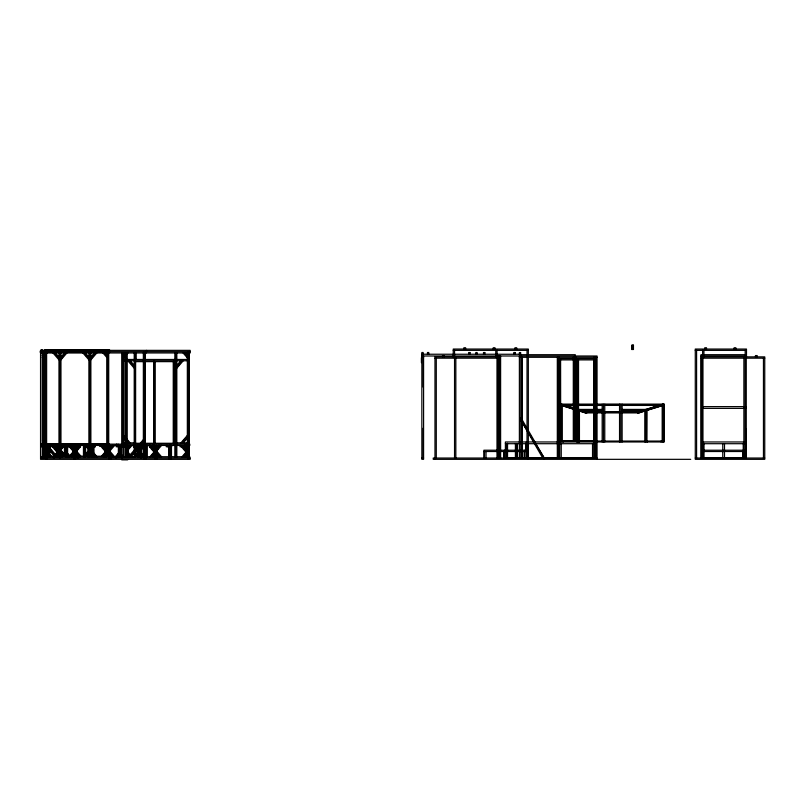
<?xml version="1.0" encoding="UTF-8"?>
<svg xmlns="http://www.w3.org/2000/svg" width="805" height="805" viewBox="0 0 805 805"><rect width="100%" height="100%" fill="white"/><g stroke="black" fill="none" stroke-linecap="round" stroke-linejoin="round"><path stroke-width="1.21" d="M423.148 354.23L423.148 352.499L421.85 352.499L421.85 459.333L423.581 459.333L423.581 356.001M520.674 356.021L520.674 352.54L519.376 352.54L519.376 354.27L520.674 354.27L421.85 354.23M662.716 441.06L662.726 405.539M544.2 459.333L544.2 458.035L521.117 417.986L521.107 420.592L542.731 458.035M560.028 441.965L560.179 404.16L664.125 404.16L664.397 405.036L638.908 412.915L585.396 412.915L559.908 405.026L560.179 404.15L585.668 412.039L638.707 412.029L638.908 412.915L638.637 412.039L664.125 404.16L664.336 405.046L663.622 405.066M580.918 411.124L586.704 412.915L586.905 412.029M561.155 405.418L561.417 404.553M568.209 407.189L562.433 405.398L562.725 404.553L602.17 404.553M576.893 410.278L577.155 409.403M578.131 441.965L578.463 409.413L602.17 409.413M584.148 412.522L584.42 411.657M586.704 412.915L586.966 412.039L561.477 404.16M42.242 355.508L44.909 352.439M44.376 354.894L42.242 357.35L43.118 357.35L44.537 355.709M45.955 354.079L47.364 352.439M60.103 358.004L64.913 352.439M60.969 358.004L62.569 356.142M66.513 352.439L60.103 359.845L60.969 359.845L67.379 352.439M90.009 358.004L94.829 352.439M90.874 358.004L93.289 355.216M96.419 352.439L90.009 359.845L90.874 359.845L97.284 352.439M122.843 356.031L125.5 352.962M127.099 352.962L122.843 357.873L123.708 357.873L127.965 352.962M46.368 447.741L48.36 445.437M46.569 448.516L49.236 445.437M47.827 447.902L49.96 445.437M46.569 450.357L50.826 445.437M57.688 449.814L60.918 446.222M58.564 449.814L60.556 447.51M53.019 457.21L56.561 452.883M53.885 457.21L56.722 453.94M63.806 446.554L60.969 449.834L60.103 449.834M53.905 458.035L56.561 454.966M61.995 457.21L65.537 453.124M63.565 456.395L65.698 453.94M64.209 456.495L65.537 454.966M76.807 445.437L74.151 448.516L75.016 448.516L77.683 445.437M68.767 456.727L73.587 451.293M75.388 449.814L78.045 446.745M69.643 456.727L73.889 451.816L73.024 451.816M79.272 445.437L75.016 450.357L74.151 450.357M71.625 454.573L73.748 452.118M71.424 456.395L72.842 454.755M71.232 456.727L73.889 453.658L73.024 453.658M80.51 445.437L80.51 446.745L76.254 451.655L75.388 451.655L79.645 446.745L79.645 445.437M90.009 447.993L91.337 446.453M83.267 456.586L88.077 451.031M85.743 454.734L87.343 452.883M92.132 447.379L90.009 449.834L90.874 449.834L92.293 448.194M84.867 456.586L88.077 452.873M85.733 456.586L88.148 453.809M88.409 457.21L91.951 453.124M89.275 457.21L92.112 453.94M90.623 456.495L91.951 454.966M175.953 366.335L180.773 360.771M177.623 365.41L180.038 362.632M182.373 360.771L175.953 368.177L176.828 368.177L183.238 360.771M101.118 456.586L105.133 451.957M102.788 455.66L105.193 452.883M110.205 447.741L112.197 445.437M102.718 456.586L105.123 453.809M113.062 445.437L110.406 448.516L109.54 448.516M103.583 456.586L105.193 454.734M104.157 456.727L108.413 451.816L109.279 451.816L105.022 456.727M114.662 445.437L110.406 450.357L109.54 450.357M106.622 456.727L109.279 453.658L108.413 453.658M114.823 457.21L118.365 453.124M115.689 457.21L118.526 453.94M115.709 458.035L118.365 454.966M127.532 447.741L129.525 445.437M127.733 448.516L130.39 445.437M127.572 449.532L130.41 446.262M127.733 450.357L131.99 445.437M128.186 457.109L143.35 439.611L143.35 441.452L129.786 457.109M130.652 457.109L143.421 442.378M141.519 446.745L138.852 449.814L139.728 449.814M134.183 457.21L137.725 453.124M143.109 446.745L138.852 451.655L139.728 451.655L143.974 446.745M135.049 457.21L137.886 453.94M136.397 456.495L137.725 454.966M139.798 457.21L143.35 453.124M140.674 457.21L143.511 453.94M140.694 458.035L143.35 454.966M159.098 445.437L156.442 448.516L157.307 448.516L159.974 445.437M149.931 456.727L154.188 451.816L155.053 451.816L150.797 456.727M158.575 447.902L156.442 450.357L157.307 450.357L161.564 445.437M156.361 450.84L158.484 448.385M152.397 456.727L155.053 453.658L154.188 453.658M180.924 442.841L187.334 435.435L188.199 435.435M182.584 441.915L185.794 438.212M182.514 442.841L187.334 437.276L188.199 437.276L183.379 442.841M181.719 457.109L186.529 451.555M182.584 457.109L184.989 454.332M183.319 457.109L186.529 453.396M184.184 457.109L186.589 454.322M662.827 404.16L637.339 412.039L637.61 412.915L643.386 411.124M663.481 404.16L638.053 412.029L638.254 412.915L644.04 411.124M648.005 409.695L661.871 405.398L661.579 404.553L622.134 404.553M646.345 410.409L662.525 405.398M41.115 349.833L42.856 349.833L42.856 351.131M109.601 349.833L44.637 349.833L44.637 351.131M453.245 350.356L528.322 350.356M746.487 350.356L695.248 350.356L695.248 349.048L746.487 349.048L746.487 356.867M42.363 351.131L45.261 351.131M40.552 351.654L190.191 351.654M42.242 352.439L109.601 352.439M40.552 352.962L190.191 352.962L190.191 350.356L44.074 350.356L44.074 351.654M121.716 353.486L123.457 353.486L123.457 445.437M422.575 354.693L421.709 354.693L421.709 356.001L597.058 356.001L597.058 459.333M520.614 354.693L575.283 354.693L575.283 356.001M700.984 356.001L746.265 356.001L746.265 458.035M107.598 357.35L106.733 357.35L102.477 352.439M421.85 357.299L423.581 357.299M519.376 357.299L597.058 357.299M434.972 358.175L498.396 358.175M701.336 358.175L764.75 358.175M559.032 358.607L595.338 358.607L595.338 441.965M122.843 359.473L188.199 359.473M559.032 359.905L595.338 359.905M122.843 360.771L188.199 360.771M134.878 361.646L143.431 361.646M145.876 361.646L174.655 361.646M604.776 404.502L619.538 404.502M559.968 405.046L560.683 405.066M604.776 405.378L619.538 405.378M562.454 405.418L602.17 405.418M622.134 405.418L661.851 405.418M702.654 406.626L744.605 406.626M702.654 408.366L744.605 408.366M622.134 409.413L645.841 409.413L646.173 441.965M579.701 409.805L602.17 409.805M622.134 409.805L644.604 409.805M582.991 410.288L602.17 410.288M622.134 410.288L641.323 410.288M578.131 410.661L578.785 410.661L578.785 441.965M580.636 410.671L602.17 410.671M622.134 410.671L643.678 410.671M646.173 410.661L645.519 410.661L645.519 441.965M585.728 411.657L602.17 411.657M604.776 411.627L619.538 411.627M622.134 411.657L638.576 411.657M559.032 440.667L577.406 440.667M578.604 440.667L595.338 440.667M560.028 441.06L664.276 441.06M702.725 441.965L744.534 441.965M122.843 442.841L135.089 442.841M175.953 442.841L188.199 442.841M134.878 443.273L143.431 443.273M145.876 443.273L174.655 443.273M42.242 443.615L43.118 443.615L43.118 352.439M505.389 443.706L520.141 443.706M522.505 443.706L594.694 443.706M702.725 443.706L744.534 443.706M40.552 444.139L189.779 444.139L189.779 445.437L40.552 445.437M50.574 444.924L53.14 444.924M61.824 444.924L64.32 444.924M79.645 444.924L90.874 444.924M94.225 444.924L105.435 444.924M121.716 445.96L128.096 445.96L128.096 447.268L121.716 447.268M105.354 446.222L99.468 446.222L99.468 444.924M40.552 446.745L51.117 446.745L51.117 445.437M52.315 445.437L52.315 446.745L62.81 446.745L62.81 445.437M70.81 446.745L80.51 446.745M95.302 446.745L89.768 446.745L89.768 445.437M106.2 446.745L110.828 446.745L110.828 445.437M121.676 446.745L116.182 446.745L116.182 445.437M129.233 446.745L128.367 446.745L128.367 445.437M133.469 445.437L133.469 446.745L144.477 446.745M149.398 445.437L149.398 446.745L158.344 446.745L158.344 445.437M188.461 446.745L180.068 446.745L180.068 445.437M73.024 448.516L73.889 448.516L71.232 445.437M108.413 448.516L109.279 448.516L106.622 445.437M154.188 448.516L155.053 448.516L152.397 445.437M73.024 450.357L73.889 450.357L69.643 445.437M526.289 450.216L483.855 450.216L483.855 458.035M702.725 450.216L743.971 450.216L743.971 458.035M58.262 451.132L59.127 451.132M73.929 451.132L73.054 451.132L68.807 446.222M483.855 451.514L526.289 451.514M702.725 451.514L743.971 451.514M154.52 451.655L153.654 451.655L149.398 446.745M74.151 451.816L75.016 451.816L79.272 456.727M109.54 451.816L110.406 451.816L114.662 456.727M156.442 451.816L157.307 451.816L161.564 456.727M109.54 453.658L110.406 453.658L113.062 456.727M120.358 454.966L119.492 454.966L122.149 458.035M139.728 454.966L138.852 454.966L140.181 456.495M46.006 456.214L54.72 456.214M60.576 456.214L63.635 456.214M78.025 456.214L89.617 456.214M95.845 456.214L109.178 456.214M40.552 456.727L189.779 456.727L189.779 458.035M506.033 457.602L519.517 457.602M521.871 457.602L524.417 457.602M527.144 457.602L593.184 457.602M704.023 457.602L743.226 457.602M40.552 458.035L190.191 458.035L190.191 459.333L40.552 459.333L40.552 350.356L42.293 350.356L42.293 445.437M421.85 458.035L423.581 458.035M597.058 458.035L433.241 458.035L433.241 459.333L690.71 459.333M695.279 458.035L764.75 458.035M121.716 459.856L127.663 459.856M560.833 404.16L586.251 412.029L586.05 412.915L580.274 411.124M570.524 407.904L576.3 409.695M561.779 405.398L577.96 410.409M185.542 352.962L188.199 356.031L187.334 356.031L184.667 352.962M186.78 356.233L188.199 357.873L187.334 357.873L183.077 352.962M130.269 360.771L135.089 366.335L134.214 366.335L129.404 360.771M128.679 360.771L131.879 364.474M133.479 366.325L135.089 368.177L134.214 368.177L127.804 360.771M104.942 352.439L107.598 355.508L106.733 355.508L104.076 352.439M183.802 446.745L186.458 449.814L185.593 449.814L182.936 446.745M184.335 449.2L186.458 451.655L185.593 451.655L181.336 446.745M84.938 352.439L88.942 357.078M84.062 352.439L88.882 358.004M84.143 353.365L86.548 356.142M82.472 352.439L88.882 359.845M150.797 445.437L155.053 450.357L154.188 450.357L149.931 445.437M157.156 452.631L158.575 454.272M159.974 456.727L157.307 453.658L156.442 453.658L159.098 456.727M151.692 448.385L153.101 450.015M55.022 352.439L59.037 357.078M135.934 446.745L137.263 448.274M54.156 352.439L58.966 358.004M135.069 446.745L137.725 449.814M52.556 352.439L58.966 359.845M141.851 455.58L139.728 453.124L138.852 453.124L141.69 456.395M130.128 442.841L123.708 435.435L122.843 435.435L129.253 442.841M133.469 446.745L137.725 451.655M123.708 437.276L125.318 439.127M122.843 437.276L127.663 442.841M127.733 451.816L131.99 456.727M127.733 453.658L129.726 455.962M127.532 454.423L129.525 456.727M127.723 455.258L129.323 457.109M123.91 457.21L120.358 453.124L119.492 453.124L123.034 457.21M105.022 445.437L109.279 450.357L108.413 450.357L104.157 445.437M103.201 446.222L105.203 448.526M110.205 454.423L112.197 456.727M102.336 446.222L104.992 449.291M103.03 447.862L105.153 450.317M100.746 446.222L104.992 451.132M93.944 453.124L97.496 457.21M86.89 445.688L88.218 447.218M92.484 451.957L90.874 450.106L90.009 450.106L92.414 452.883M94.084 453.809L95.684 455.66M93.793 453.94L96.62 457.21M90.874 451.947L92.484 453.809M85.34 445.739L88.168 449.009M90.009 451.947L92.414 454.734M80.973 456.214L76.716 451.293L75.841 451.293L77.26 452.933M72.47 446.745L73.798 448.274M79.373 456.214L76.716 453.135L75.388 453.124L78.93 457.21M76.254 453.124L79.796 457.21M75.841 453.135L78.508 456.214M73.547 450.84L68.767 445.437L68.858 446.745L63.354 446.745L63.384 444.924M77.683 456.727L75.016 453.658L74.151 453.658L76.807 456.727M75.388 454.966L78.045 458.035M67.529 453.124L70.367 456.395M67.368 453.94L69.502 456.395M64.974 454.734L60.969 450.106L60.103 450.106L64.903 455.66M55.344 446.222L56.672 447.761M60.103 451.947L63.313 455.66M54.77 446.745L56.773 449.049M62.669 456.697L59.127 452.601L58.262 452.601L61.804 456.697M53.905 446.745L56.561 449.814M54.599 448.385L56.722 450.84M62.106 457.21L58.564 453.124L57.688 453.124L61.24 457.21M52.315 446.745L56.561 451.655M57.688 454.966L60.355 458.035M42.554 439.611L47.334 445.135M49.729 447.902L56.109 455.268M42.474 440.536L46.469 445.135M49.658 448.828L55.243 455.268M51.329 451.585L54.519 455.268M42.484 442.378L44.869 445.135M49.658 450.669L54.448 456.194M49.266 453.748L51.389 456.214M46.569 451.816L50.826 456.727M46.569 453.658L49.236 456.727M46.368 454.423L48.36 456.727M544.24 458.035L521.117 420.592L521.117 417.986M662.887 404.553L663.149 405.418M647.15 409.403L647.421 410.278M639.884 411.657L640.156 412.522M637.399 412.029L637.61 412.915M561.578 405.539L561.588 441.06M763.452 358.175L763.452 458.035M757.193 356.867L757.193 355.569L755.462 355.569L755.462 356.867M745.833 356.001L745.833 354.693L700.984 354.693L700.984 458.035M745.833 406.626L745.833 408.366M745.833 428.592L745.833 458.035M745.178 350.356L745.178 356.867M745.188 358.175L745.188 458.035M744.534 356.001L744.534 357.299M743.88 358.175L743.88 458.035M743.226 443.213L743.226 458.136M742.663 451.514L742.663 458.035M735.851 349.048L735.851 347.75L734.11 347.75L734.11 349.048M724.5 443.706L724.5 457.602M722.759 443.706L722.759 457.602M706.498 349.048L706.498 347.75L704.757 347.75L704.757 349.048M704.023 443.213L704.023 458.136M703.932 350.356L703.932 356.867M702.725 356.001L702.725 458.035M702.634 350.356L702.634 356.867M702.634 358.175L702.634 458.035M701.417 458.035L701.336 356.867L764.75 356.867L764.75 459.333L695.279 459.333L695.279 350.356M696.587 350.356L696.587 458.035M664.276 405.066L664.276 441.965L505.389 441.965L505.389 450.921M663.622 405.267L663.622 441.965M663.481 405.307L663.481 441.06M662.837 405.307L662.837 441.06M662.324 441.06L662.324 441.965M662.183 405.307L662.183 441.06M661.016 441.06L661.016 441.965M647.472 441.06L647.472 441.965M647.089 410.379L646.958 441.06M644.865 410.661L644.865 441.965M632.549 345.144L632.549 349.491M622.134 404.16L622.134 441.965M620.836 404.16L620.836 441.965M619.538 404.16L619.538 441.965M604.776 404.16L604.776 441.965M603.468 404.16L603.468 441.965M602.17 404.16L602.17 441.965M595.931 357.299L595.931 458.035M595.066 441.865L595.066 458.035M594.694 441.865L594.694 458.136M594.211 359.905L594.211 440.667M594.04 357.299L594.04 440.627M593.778 359.905L593.778 440.667M593.557 441.965L593.557 443.706M593.184 443.706L593.184 458.136M592.53 443.706L592.53 458.136M579.439 410.661L579.439 441.965M578.533 359.905L578.533 409.604M577.406 358.607L577.406 441.965M577.225 410.379L577.346 441.06M576.833 441.06L576.833 441.965M576.279 359.905L576.279 440.667M575.937 357.299L575.937 440.627M575.847 359.905L575.847 440.667M574.438 357.299L574.438 440.627M574.156 357.239L574.156 440.617M573.784 357.299L573.784 440.627M573.291 357.239L573.291 440.617M563.289 441.06L563.289 441.965M562.121 405.307L562.121 441.06M561.981 441.06L561.981 441.965M561.246 443.706L561.246 457.602M560.602 359.905L560.683 441.965M560.159 359.905L560.159 404.633M559.737 443.706L559.737 457.602M559.465 358.607L559.465 441.965M559.314 357.299L559.314 458.035M558.187 357.299L558.187 458.035M557.312 357.299L557.312 458.035M528.322 459.333L528.322 349.048L453.245 349.048L453.245 356.867M527.798 443.706L527.798 458.136M527.416 441.965L527.416 443.706M527.023 350.356L527.023 458.035M526.289 441.965L526.289 458.136M525.645 443.706L525.645 450.921M524.79 450.216L524.79 458.035M524.136 451.514L524.136 458.035M522.395 357.299L522.395 458.035M521.268 356.001L521.268 458.035M521.107 356.001L521.107 458.035M519.376 356.001L519.376 458.035M517.404 443.706L517.404 457.602M516.689 349.048L516.689 347.75L514.959 347.75L514.959 349.048M516.277 443.706L516.277 457.602M515.401 443.706L515.401 457.602M507.542 443.706L507.542 458.136M507.17 443.213L507.17 458.095M506.325 451.514L506.325 458.035M506.033 443.706L506.033 458.136M504.483 450.216L504.483 458.035M504.161 451.514L504.161 458.035M503.829 451.514L503.829 458.035M500.619 356.001L500.619 458.035M499.492 356.001L499.492 458.085M498.396 458.035L498.396 356.867L434.972 356.867L434.972 459.333M498.365 356.001L498.365 458.085M497.5 356.001L497.5 458.085M497.088 350.356L497.088 356.867M497.088 358.175L497.088 458.035M495.789 350.356L495.789 356.867M494.964 349.048L494.964 347.75L493.234 347.75L493.234 349.048M486.019 451.514L486.019 458.035M484.509 451.514L484.509 458.035M477.134 354.26L477.134 352.52L475.825 352.52L475.825 354.26M465.612 349.048L465.612 347.75L463.881 347.75L463.881 349.048M455.841 358.175L455.841 458.035M454.543 350.356L454.543 356.867M454.543 358.175L454.543 458.035M444.269 356.867L444.269 355.569L442.529 355.569L442.529 356.867M436.28 358.175L436.28 458.035M428.753 354.23L428.753 352.499L427.455 352.499L427.455 354.23M423.148 357.732L423.148 387.175M423.148 428.159L423.148 457.602M421.407 357.732L421.407 362.653M189.326 352.962L189.326 444.139M189.326 445.437L189.326 456.727M188.903 444.139L188.903 445.437M188.461 351.654L188.461 444.139M188.461 445.437L188.461 456.727M188.461 458.035L188.461 459.333M187.595 446.745L187.595 456.727M187.334 352.962L187.334 444.139M187.334 446.695L187.334 456.727M186.72 445.437L186.72 456.727M185.593 446.745L185.593 456.727M184.989 444.139L184.989 445.437M176.828 352.962L176.828 359.473M176.828 360.771L176.828 456.787M175.953 352.962L175.953 359.473M175.953 360.771L175.953 456.787M174.826 352.962L174.826 359.473M174.826 360.771L174.826 456.787M174.655 360.771L174.655 444.139M173.94 360.771L174.001 444.139M173.246 361.646L173.246 443.273M171.666 445.437L171.666 446.745L166.253 446.745L166.253 445.437M171.475 446.745L171.475 456.777M170.61 446.745L170.61 459.333M169.925 444.139L169.925 445.437M169.734 446.745L169.734 459.333M168.607 446.745L168.607 459.333M167.752 445.437L167.752 446.745M157.307 446.745L157.307 456.727M156.603 445.437L156.603 446.745M156.603 458.035L156.603 459.333M156.18 446.745L156.18 456.727M155.194 361.646L155.194 443.273M155.053 446.745L155.053 456.727M154.872 445.437L154.781 451.736M154.781 454.231L154.781 456.727M154.872 458.035L154.872 459.333M154.439 360.771L154.439 444.139M154.369 360.771L154.369 444.139M154.188 446.745L154.188 451.736M154.188 454.231L154.188 456.727M153.685 361.646L153.685 443.273M153.654 446.745L153.654 456.727M153.131 444.139L153.131 445.437M147.184 445.437L147.184 456.727M146.53 445.437L146.53 456.727M146.46 350.356L146.46 351.654M146.218 351.654L146.218 352.962M146.218 444.139L146.218 445.437M146.218 456.727L146.218 459.333M145.343 352.962L145.343 444.139M145.343 445.437L145.343 456.727M144.477 351.654L144.477 444.139M144.477 445.437L144.477 456.727M144.477 458.035L144.477 459.333M143.35 352.962L143.35 444.139M143.35 446.695L143.35 456.727M142.737 445.437L142.737 446.745M141.569 449.25L141.569 455.519M141.006 444.139L141.006 445.437M140.694 446.745L140.694 455.519M139.849 445.437L139.849 446.745M139.829 450.176L139.829 454.755M139.728 446.745L139.728 456.727M138.852 446.745L138.852 456.727M137.725 447.993L137.725 456.727M137.544 444.139L137.544 445.437M136.216 352.962L136.216 359.473M136.216 450.548L136.216 455.539M135.622 361.646L135.622 443.273M135.351 352.962L135.351 359.473M135.351 451.796L135.351 456.787M134.807 360.771L134.878 444.139M134.214 352.962L134.214 359.473M134.214 360.771L134.214 444.32M134.214 446.815L134.214 456.787M128.116 449.2L128.116 452.963M127.733 447.268L127.733 456.727M127.23 444.139L127.23 353.486L125.238 353.486L125.238 444.139M126.606 447.268L126.606 456.727M126.365 445.96L126.365 447.268M126.103 353.486L126.103 444.139M125.741 447.268L125.741 456.727M125.661 447.268L125.661 456.727M125.006 444.139L124.976 445.437M125.006 447.268L125.006 456.727M124.101 444.139L124.101 445.437M123.708 352.962L123.708 442.891M123.457 447.268L123.507 456.727M122.843 352.962L122.843 444.139M121.716 352.962L121.716 455.55M121.676 445.437L121.686 454.231M120.81 445.437L120.81 446.745M120.358 446.745L120.358 456.777M119.945 445.437L119.945 446.745M119.492 446.745L119.492 456.777M118.365 446.745L118.365 456.777M118.083 444.139L118.083 445.437M116.524 444.139L116.524 445.437M110.828 458.035L110.828 459.333M110.406 446.745L110.406 456.727M109.178 444.924L109.178 443.615L45.503 443.615L45.503 352.962M109.279 446.745L109.279 456.727M109.088 445.437L109.088 446.745M109.088 458.035L109.088 459.333M108.725 352.439L108.725 443.615M108.725 449.935L108.725 452.45M108.413 446.745L108.413 451.736M108.413 454.231L108.413 456.727M107.86 352.439L107.86 443.615M107.86 446.171L107.86 456.214M107.357 444.139L107.357 445.437M106.995 447.469L106.995 456.214M106.733 352.439L106.733 443.615M106.733 448.687L106.733 456.214M106.129 447.469L106.129 454.956M104.992 446.222L104.992 456.214M95.302 445.437L95.262 446.745M94.427 445.437L94.427 446.745M93.984 446.745L93.984 456.777M93.128 444.139L93.128 445.437M93.118 446.745L93.118 456.777M91.951 446.745L91.991 456.777M91.569 444.139L91.569 445.437M90.874 352.439L90.874 443.666M90.895 444.139L90.895 445.437M90.874 455.006L90.874 446.222L85.652 446.222L85.652 444.924M90.673 445.437L90.673 446.745M90.009 352.439L90.009 443.666M90.009 446.222L90.009 456.526M89.144 446.222L89.144 456.526M88.882 352.439L88.882 443.666M88.017 446.222L88.017 456.526M87.161 444.924L87.161 446.222M85.602 445.437L85.602 456.727M84.948 445.437L84.948 456.727M84.092 445.437L84.092 456.727M83.448 445.437L83.448 456.727M76.716 449.965L76.716 454.956M76.254 450.488L76.254 456.727M75.569 444.139L75.439 446.745M75.439 458.035L75.439 459.333M75.388 446.745L75.388 456.727M75.016 446.745L75.016 456.727M73.889 446.745L73.889 456.727M73.708 445.437L73.708 446.745M73.587 449.965L73.587 453.135M73.708 458.035L73.708 459.333M73.024 446.745L73.024 456.727M71.967 444.139L71.967 445.437M67.992 445.437L67.992 446.745M67.65 446.695L67.55 456.777M66.875 444.139L66.875 445.437M66.674 446.745L66.674 456.777M66.312 444.139L66.312 445.437M65.547 446.745L65.537 456.777M65.497 446.695L65.497 456.727M65.316 444.139L65.316 445.437M65.094 444.139L65.094 445.437M64.43 446.171L64.43 454.956M64.239 445.437L64.239 446.745M62.508 444.924L62.508 446.222L63.384 446.222L58.564 451.655L57.688 451.655L61.945 446.745L61.945 445.437M60.969 352.439L60.969 443.666M60.969 448.727L60.969 456.254M60.103 352.439L60.103 443.666M60.103 446.222L60.103 455.378M59.228 446.222L59.228 453.094M59.127 446.222L59.127 452.46M58.966 352.439L58.966 443.666M58.523 446.745L58.564 456.727M57.88 444.139L57.88 445.437M57.688 446.745L57.688 456.727M56.561 446.745L56.561 456.727M56.38 444.139L56.38 445.437M50.252 445.437L50.252 446.745M49.809 446.745L49.809 456.777M48.934 446.745L48.934 455.519M47.807 449.25L47.807 453.014M47.384 444.139L47.384 445.437M47.374 458.035L47.374 459.333M47.183 444.139L47.183 445.437M47.143 449.11L47.143 453.135M46.932 445.437L46.932 446.745M46.63 352.962L46.63 443.615M46.569 456.727L46.499 445.437M46.066 352.962L46.066 444.139M45.633 458.035L45.633 459.333M45.442 446.745L45.442 456.727M45.201 445.437L45.201 446.745M44.939 350.356L44.939 351.654M44.939 352.962L44.939 444.139M44.637 352.962L44.637 441.13M44.074 352.962L44.074 444.139M43.812 444.139L43.842 445.437M43.842 446.745L43.812 458.035M43.51 443.615L43.51 444.924M42.907 443.615L42.937 445.437M42.997 446.745L42.937 458.035M42.856 352.962L42.856 444.924M42.554 352.962L42.554 440.395M42.343 446.745L42.293 458.035M40.25 351.131L40.25 352.439M585.597 412.029L585.396 412.915L585.668 412.039M633.455 345.144L631.633 345.144L631.633 349.491L633.455 349.491L633.455 345.144M469.939 352.53L468.641 352.53L468.641 354.26L469.939 354.26L469.939 352.53M484.811 352.53L483.503 352.53L483.503 354.26L484.811 354.26L484.811 352.53M515.069 352.53L513.761 352.53L513.761 354.27L515.069 354.27L515.069 352.53M44.577 456.727L44.577 446.745L44.496 456.727"/></g></svg>
